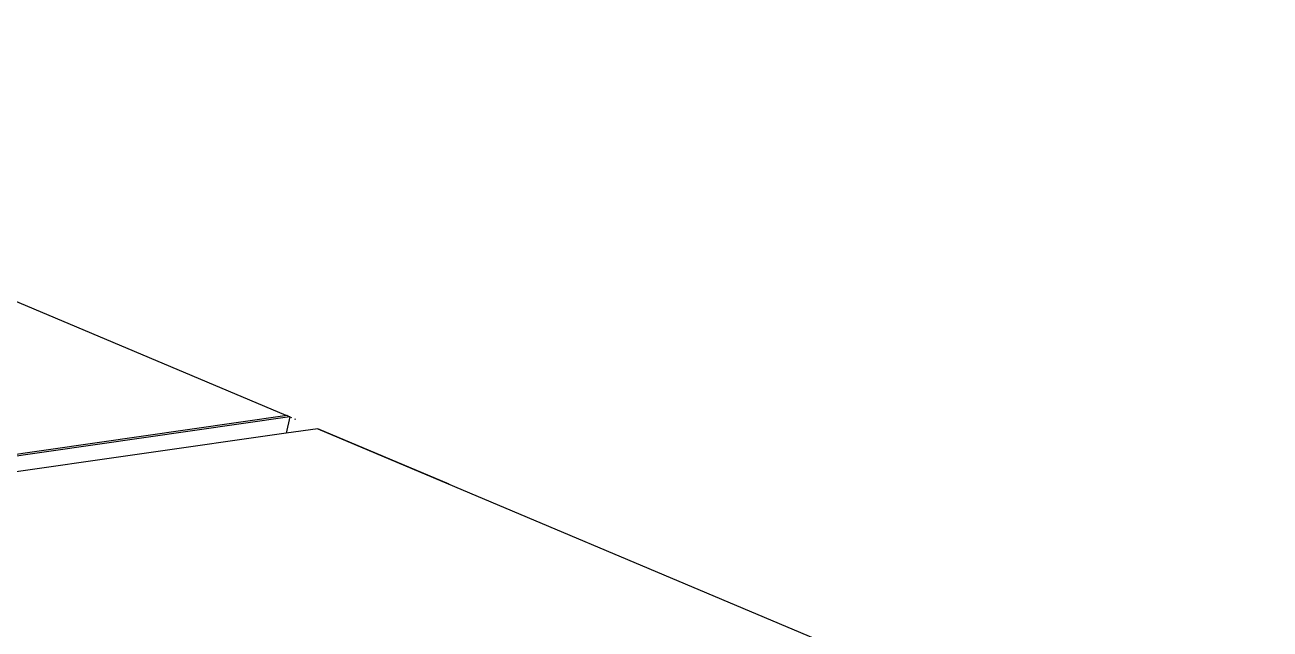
# Model space of a CAD drawing. Header units: inches. Extents: x -1925 to 2960, y -1726 to 1726.
# Drawn here: x 900.3 to 1024.4, y 946.1 to 1006.3 of the extents above; entities that cross this region are included whole.
import ezdxf

# ---------------------------------------------------------------- set-up
doc = ezdxf.new("R2010")
doc.units = ezdxf.units.IN
doc.header["$MEASUREMENT"] = 0

msp = doc.modelspace()

# ---------------------------------------------------------------- linework, layer by layer
for p, q in [((834.16, 1006.28), (926.32, 967.39)), ((926.45, 967.34), (778.59, 946.23)), ((926.74, 967.21), (778.88, 946.1)), ((926.32, 967.39), (926.35, 967.38)), ((926.35, 967.38), (926.45, 967.34)), ((926.74, 967.21), (926.37, 965.58)), ((926.45, 967.34), (926.46, 967.34)), ((926.46, 967.34), (926.74, 967.21)), ((926.74, 967.21), (926.88, 967.16)), ((927.2, 967.02), (927.3, 966.98)), ((929.53, 966.04), (926.37, 965.58)), ((929.53, 966.04), (1024.43, 925.99)), ((929.53, 966.04), (929.53, 966.04)), ((942.61, 960.52), (929.53, 966.04)), ((926.37, 965.58), (781.68, 944.89))]:
    msp.add_line(p, q)

doc.saveas('drawing.dxf')
